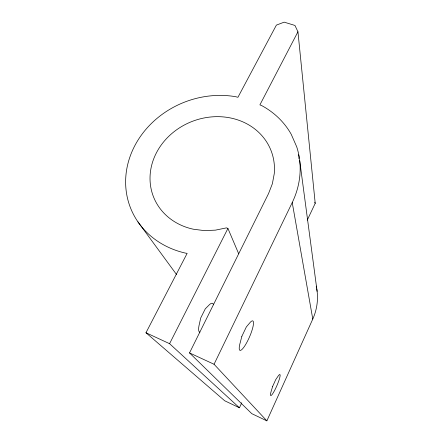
<?xml version="1.0" encoding="UTF-8"?>
<svg xmlns="http://www.w3.org/2000/svg" width="443" height="443" viewBox="0 0 443 443"><rect width="100%" height="100%" fill="white"/><g stroke="black" fill="none" stroke-linecap="round" stroke-linejoin="round"><path stroke-width="0.66" d="M238.711 253.811L227.923 228.433L226.506 227.868L215.403 230.15L204.217 230.598L193.32 229.208A63.161 55.968 -21.7 0 1 151.716 165.084A63.161 55.968 -21.7 0 1 222.104 116.819A63.161 55.968 -21.7 0 1 274.256 173.706L272.362 183.767L268.552 193.558L189.526 352.91L251.796 413.668L266.874 420.85L312.775 319.06A55.153 52.861 -22.3 0 0 316.739 288.714M307.259 220.143L315.211 203.331L297.945 31.774L294.949 25.45L284.179 22.15L276.377 25.118L237.941 97.288L235.538 96.679A88.578 78.527 -21.7 0 0 129.262 158.932A88.578 78.527 -21.7 0 0 185.695 253.158L187.14 253.352L145.969 332.759L224.701 400.771L239.441 407.787L241.773 402.77M266.874 420.85L214.058 364.262L292.23 202.562A88.578 78.527 -21.7 0 0 296.727 146.86L291.245 134.334A88.578 78.527 -21.7 0 0 262.167 105.849L259.908 104.853L297.945 31.774M239.441 407.787L169.58 343.685L227.923 228.433M145.969 332.759L169.58 343.685M189.526 352.91L214.058 364.262M137.928 221.849L176.663 274.699M314.724 202.196L315.211 203.331M292.23 202.562L312.775 319.06M299.673 160.372L317.116 291.344M316.219 286.106A55.153 52.861 -22.3 0 1 316.496 287.407M298.344 154.779A12.083 2.879 -69.7 0 1 298.853 158.566M213.509 304.778A15.793 4.297 -66 0 0 208.498 305.62L205.286 308.821L200.707 318.008L199.411 323.877A15.793 4.297 -66 0 0 199.887 332.25M241.85 336.331L240.327 342.212A16.07 3.411 -66.4 0 0 242.842 348.53A16.07 3.411 -66.4 0 0 252.743 327.776A16.07 3.411 -66.4 0 0 249.259 323.49L246.352 326.906L241.85 336.331M272.633 386.429L271.448 390.394A11.463 1.7 -66.5 0 0 272.606 393.838A11.463 1.7 -66.5 0 0 279.444 378.798A11.463 1.7 -66.5 0 0 277.578 376.91L275.712 379.651L272.633 386.429"/></g></svg>
